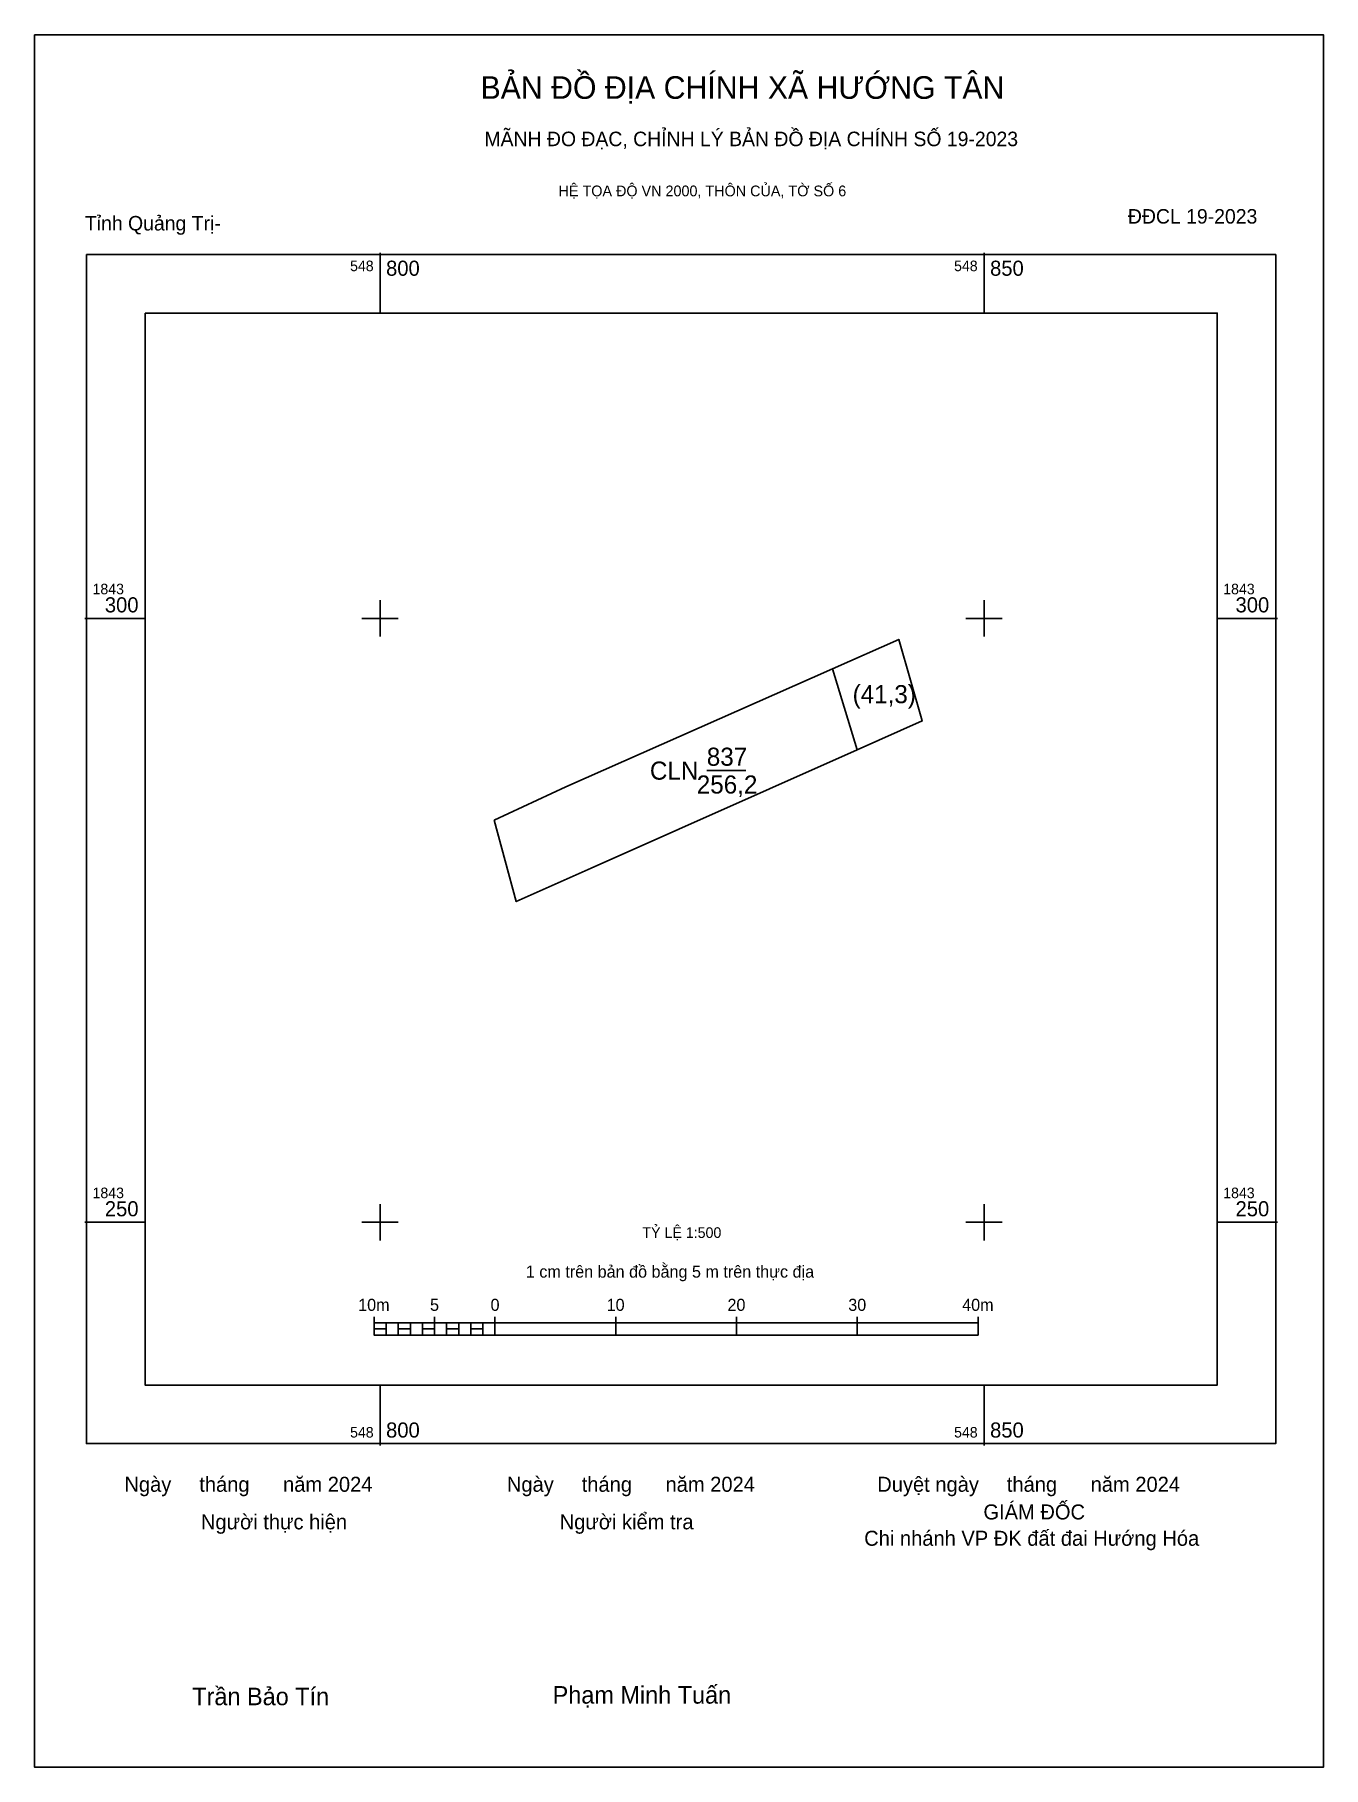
# Model space of a CAD drawing. Extents: x 548771 to 548878, y 1843205 to 1843348.
import ezdxf

# ---------------------------------------------------------------- set-up
doc = ezdxf.new("R2010")
doc.units = 0
for name, color, linetype in [('Level 10', 7, 'Continuous'), ('Level 13', 7, 'Continuous'), ('Level 15', 7, 'Continuous'), ('Level 23', 7, 'Continuous'), ('Level 27', 7, 'Continuous'), ('Level 6', 7, 'Continuous'), ('Level 62', 7, 'Continuous'), ('Level 63', 7, 'Continuous'), ('Level 9', 7, 'Continuous')]:
    doc.layers.add(name, color=color, linetype=linetype)

msp = doc.modelspace()

# ---------------------------------------------------------------- linework, layer by layer
at = {"layer": 'Level 10'}
msp.add_lwpolyline([(548809.46, 1843283.31), (548815.39, 1843286.05), (548837.46, 1843295.83), (548842.94, 1843298.26), (548844.89, 1843291.52), (548839.51, 1843289.13), (548817.48, 1843279.32), (548811.27, 1843276.55)], close=True, dxfattribs=at)
at = {"layer": 'Level 13'}
msp.add_line((548839.51, 1843289.13), (548837.46, 1843295.83), dxfattribs=at)
at = {"layer": 'Level 15'}
msp.add_lwpolyline([(548771.41, 1843348.33), (548878.09, 1843348.33), (548878.09, 1843204.88), (548771.41, 1843204.88)], close=True, dxfattribs=at)
at = {"layer": 'Level 23'}
msp.add_line((548827.04, 1843287.4), (548830.29, 1843287.4), dxfattribs=at)
at = {"layer": 'Level 27'}
for p, q in [((548842.94, 1843298.26), (548842.94, 1843298.26)), ((548844.89, 1843291.52), (548844.89, 1843291.52)), ((548815.39, 1843286.05), (548815.39, 1843286.06)), ((548809.46, 1843283.31), (548809.46, 1843283.31)), ((548811.27, 1843276.55), (548811.27, 1843276.54))]:
    msp.add_line(p, q, dxfattribs=at)
at = {"layer": 'Level 62'}
msp.add_lwpolyline([(548780.55, 1843325.28), (548869.3, 1843325.28), (548869.3, 1843236.52), (548780.55, 1843236.52)], close=True, dxfattribs=at)
at = {"layer": 'Level 63'}
for p, q in [((548800, 1843330.28), (548800, 1843325.28)), ((548850, 1843330.28), (548850, 1843325.28)), ((548800, 1843301.5), (548800, 1843298.5)), ((548850, 1843301.5), (548850, 1843298.5)), ((548775.55, 1843300), (548780.55, 1843300)), ((548798.5, 1843300), (548801.5, 1843300)), ((548848.5, 1843300), (548851.5, 1843300)), ((548869.3, 1843300), (548874.3, 1843300)), ((548800, 1843251.5), (548800, 1843248.5)), ((548850, 1843251.5), (548850, 1843248.5)), ((548775.55, 1843250), (548780.55, 1843250)), ((548798.5, 1843250), (548801.5, 1843250)), ((548848.5, 1843250), (548851.5, 1843250)), ((548869.3, 1843250), (548874.3, 1843250)), ((548799.51, 1843242.17), (548799.51, 1843240.67)), ((548804.51, 1843242.17), (548804.51, 1843240.67)), ((548809.51, 1843242.17), (548809.51, 1843240.67)), ((548819.51, 1843242.17), (548819.51, 1843240.67)), ((548829.51, 1843242.17), (548829.51, 1843240.67)), ((548839.51, 1843242.17), (548839.51, 1843240.67)), ((548849.51, 1843242.17), (548849.51, 1843240.67)), ((548799.51, 1843241.67), (548849.51, 1843241.67)), ((548799.51, 1843240.67), (548849.51, 1843240.67)), ((548800.51, 1843241.67), (548800.51, 1843240.67)), ((548801.51, 1843241.67), (548801.51, 1843240.67)), ((548802.51, 1843241.67), (548802.51, 1843240.67)), ((548803.51, 1843241.67), (548803.51, 1843240.67)), ((548804.51, 1843241.67), (548804.51, 1843240.67)), ((548805.51, 1843241.67), (548805.51, 1843240.67)), ((548806.51, 1843241.67), (548806.51, 1843240.67)), ((548807.51, 1843241.67), (548807.51, 1843240.67)), ((548808.51, 1843241.67), (548808.51, 1843240.67)), ((548809.51, 1843241.67), (548809.51, 1843240.67)), ((548800, 1843236.52), (548800, 1843231.52)), ((548850, 1843236.52), (548850, 1843231.52))]:
    msp.add_line(p, q, dxfattribs=at)
for points in [[(548775.7, 1843330.12), (548874.15, 1843330.12), (548874.15, 1843231.68), (548775.7, 1843231.68)], [(548799.51, 1843241.17), (548800.51, 1843241.17), (548800.51, 1843240.67), (548799.51, 1843240.67)], [(548799.51, 1843241.17), (548800.51, 1843241.17), (548800.51, 1843240.67), (548799.51, 1843240.67)], [(548801.51, 1843241.17), (548802.51, 1843241.17), (548802.51, 1843240.67), (548801.51, 1843240.67)], [(548803.51, 1843241.17), (548804.51, 1843241.17), (548804.51, 1843240.67), (548803.51, 1843240.67)], [(548805.51, 1843241.17), (548806.51, 1843241.17), (548806.51, 1843240.67), (548805.51, 1843240.67)], [(548807.51, 1843241.17), (548808.51, 1843241.17), (548808.51, 1843240.67), (548807.51, 1843240.67)]]:
    msp.add_lwpolyline(points, close=True, dxfattribs=at)

# ---------------------------------------------------------------- texts
at = {"layer": 'Level 13'}
for s, p in [('(41,3)', (548839.12, 1843292.98)), ('CLN', (548822.34, 1843286.65)), ('837', (548827.05, 1843287.8)), ('256,2', (548826.22, 1843285.5))]:
    msp.add_text(s, height=1.5, dxfattribs=at).set_placement(p)
at = {"layer": 'Level 6'}
msp.add_text('TỶ LỆ 1:500', height=0.879, dxfattribs=at).set_placement((548821.72, 1843248.71))
at = {"layer": 'Level 63'}
for s, height, p in [('BẢN ĐỒ ĐỊA CHÍNH XÃ HƯỚNG TÂN', 1.8718, (548808.32, 1843343.02)), ('MÃNH ĐO ĐẠC, CHỈNH LÝ BẢN ĐỒ ĐỊA CHÍNH SỐ 19-2023', 1.2011, (548808.64, 1843339.1)), ('HỆ TỌA ĐỘ VN 2000, THÔN CỦA, TỜ SỐ 6', 0.8891, (548814.78, 1843334.95)), ('548', 0.875, (548797.52, 1843328.75)), ('800', 1.25, (548800.5, 1843328.37)), ('548', 0.875, (548847.52, 1843328.75)), ('850', 1.25, (548850.5, 1843328.37)), ('1843', 0.875, (548776.2, 1843302)), ('1843', 0.875, (548869.8, 1843302)), ('300', 1.25, (548777.22, 1843300.5)), ('300', 1.25, (548870.82, 1843300.5)), ('1843', 0.875, (548776.2, 1843252)), ('1843', 0.875, (548869.8, 1843252)), ('250', 1.25, (548777.22, 1843250.5)), ('250', 1.25, (548870.82, 1843250.5)), ('1 cm trên bản đồ bằng 5 m trên thực địa', 1, (548812.07, 1843245.42)), ('10m', 1, (548798.19, 1843242.67)), ('5', 1, (548804.14, 1843242.67)), ('0', 1, (548809.15, 1843242.67)), ('10', 1, (548818.76, 1843242.67)), ('20', 1, (548828.76, 1843242.67)), ('30', 1, (548838.76, 1843242.67)), ('40m', 1, (548848.19, 1843242.67)), ('800', 1.25, (548800.5, 1843232.18)), ('850', 1.25, (548850.5, 1843232.18)), ('548', 0.875, (548797.52, 1843232.18)), ('548', 0.875, (548847.52, 1843232.18)), ('Ngày     tháng      năm 2024', 1.2442, (548778.84, 1843227.69)), ('Ngày     tháng      năm 2024', 1.2442, (548810.5, 1843227.69)), ('Duyệt ngày     tháng      năm 2024', 1.2442, (548841.16, 1843227.69)), ('GIÁM ĐỐC', 1.244, (548849.95, 1843225.4)), ('Người thực hiện', 1.2442, (548785.17, 1843224.58)), ('Người kiểm tra', 1.2442, (548814.87, 1843224.58)), ('Chi nhánh VP ĐK đất đai Hướng Hóa', 1.2442, (548840.08, 1843223.22)), ('Trần Bảo Tín', 1.4512, (548784.46, 1843210.02)), ('Phạm Minh Tuấn', 1.4512, (548814.29, 1843210.15))]:
    msp.add_text(s, height=height, dxfattribs=at).set_placement(p)
at = {"layer": 'Level 9'}
for s, p in [('ĐĐCL 19-2023', (548861.91, 1843332.69)), ('Tỉnh Quảng Trị-', (548775.57, 1843332.12))]:
    msp.add_text(s, height=1.2011, dxfattribs=at).set_placement(p)

doc.saveas('drawing.dxf')
